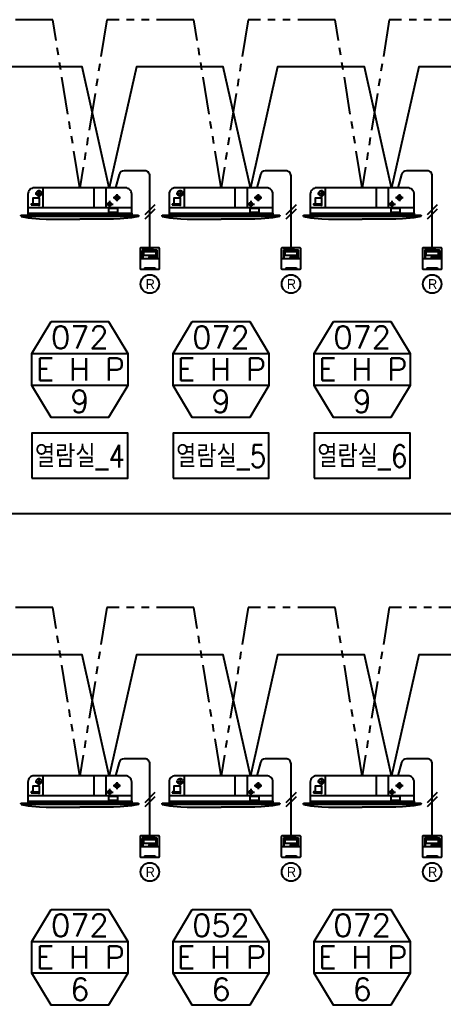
# Model space of a CAD drawing. Header units: millimetres. Extents: x -56261 to 196039, y 9480 to 100001.
# Drawn here: x -4797 to -1197, y 53463 to 61845 of the extents above; entities that cross this region are included whole.
import ezdxf
from ezdxf.enums import TextEntityAlignment as Align
from ezdxf.lldxf.tags import DXFTag

# ---------------------------------------------------------------- set-up
doc = ezdxf.new("R2010")
doc.units = ezdxf.units.MM
doc.linetypes.add('PHANTOM', pattern=[25, 20, -1, 1, -1, 1, -1])
doc.linetypes.add('PHANTOM2', pattern=[31.75, 15.875, -3.175, 3.175, -3.175, 3.175, -3.175])
for name, color, linetype in [('DVM_INDOOR', 7, 'Continuous'), ('DVM_INOUT_MARK', 2, 'Continuous'), ('DVM_INOUT_NAME', 7, 'Continuous'), ('DVM_REPORT', 7, 'Continuous'), ('SS-유선리모컨', 171, 'Continuous'), ('SS-전원선', 30, 'CENTER2'), ('SS-제어선', 61, 'PHANTOM'), ('SS-통신선', 181, 'CENTER2')]:
    doc.layers.add(name, color=color, linetype=linetype)
doc.styles.add('DVM_DEFAULT', font='romans.shx', dxfattribs={"bigfont": 'whgtxt.shx'})
doc.styles.add('삼성전자', font='')
doc.styles.get('삼성전자').set_extended_font_data('Gulim')
tags = doc.linetypes.add('CENTER2', pattern=[28.575, 19.05, -3.175, 3.175, -3.175]).pattern_tags.tags
tags[10:11] = [DXFTag(74, 4), DXFTag(75, 0), DXFTag(340, '0'), DXFTag(46, 1.0), DXFTag(50, 0.0), DXFTag(44, 0.0), DXFTag(45, 0.0)]
tags[8:9] = [DXFTag(74, 4), DXFTag(75, 0), DXFTag(340, '0'), DXFTag(46, 1.0), DXFTag(50, 0.0), DXFTag(44, 0.0), DXFTag(45, 0.0)]
tags[6:7] = [DXFTag(74, 4), DXFTag(75, 0), DXFTag(340, '0'), DXFTag(46, 1.0), DXFTag(50, 0.0), DXFTag(44, 0.0), DXFTag(45, 0.0)]
tags[4:5] = [DXFTag(74, 4), DXFTag(75, 0), DXFTag(340, '0'), DXFTag(46, 1.0), DXFTag(50, 0.0), DXFTag(44, 0.0), DXFTag(45, 0.0)]

# ---------------------------------------------------------------- blocks, each defined once
blk = doc.blocks.new('ID_C_G4_S_F')
at = {"layer": 'DVM_INDOOR', "color": 0}
for p, q in [((-361.7, -44.8), (-300.2, -44.8)), ((-329.7, -16.9), (-329.7, -73.9)), ((-295.2, -160.5), (-295.2, 0)), ((115.3, -158), (115.3, 0)), ((212.6, -160.5), (212.6, 0)), ((268.1, -79.1), (329.6, -79.1)), ((300.1, -51.2), (300.1, -108.2)), ((-393.1, -132.5), (-393, -137)), ((-393, -137), (-333.5, -137)), ((-380, -130.4), (-391, -130.4)), ((208.1, -132), (269.6, -132)), ((240.1, -104.1), (240.1, -161.1)), ((-474.9, -221.8), (475, -221.8)), ((-474, -230.5), (-474.9, -221.8)), ((472.5, -231.5), (-474, -230.5)), ((-474, -230.5), (-416.9, -242.3)), ((-419.3, -204), (-420.6, -221.8)), ((419.3, -160.5), (-419.3, -160.5)), ((472.5, -231.5), (417, -242.3)), ((419.4, -203.8), (420.8, -221.8)), ((475, -221.8), (472.5, -231.5)), ((-416.9, -242.3), (-324.5, -249.8)), ((-324.5, -249.8), (-271.9, -252.4)), ((-272, -253), (0, -253)), ((272.1, -253), (0, -253)), ((324.6, -249.8), (272.1, -253)), ((417, -242.3), (324.6, -249.8))]:
    blk.add_line(p, q, dxfattribs=at)
at = {"layer": 'DVM_INDOOR', "color": 0, "linetype": 'Continuous'}
blk.add_line((-474.9, -221.8), (-445, -221.8), dxfattribs=at)
at = {"layer": 'DVM_INDOOR', "color": 0}
for points in [[(-419.3, -204), (419.3, -204), (419.3, -50.2, 0.414214), (369.2, 0), (-369.2, 0, 0.414214), (-419.3, -50.2)], [(234.1, -168.4, -0.414214), (239.1, -163.4), (300.1, -163.4, -0.414214), (305.1, -168.4), (305.1, -194.4, -0.414214), (300.1, -199.4), (239.1, -199.4, -0.414214), (234.1, -194.4)]]:
    blk.add_lwpolyline(points, format="xyb", close=True, dxfattribs=at)
blk.add_lwpolyline([(-325.9, -130.2), (-325.9, -83.4), (-380, -83.4), (-380, -130.2), (-334.5, -130.2, -0.405543), (-333.7, -131), (-333.4, -139.5, 0.407705), (-332.6, -140.3), (-325.9, -140.2), (-325.9, -129.2)], format="xyb", dxfattribs=at)
for centre, radius in [((-329.7, -44.8), 21.5), ((300.1, -79.1), 18.1), ((240.1, -132), 13.9)]:
    blk.add_circle(centre, radius, dxfattribs=at)
blk.add_arc((-391, -132.5), 2.06, 90.00983, 180.58434, dxfattribs=at)
at = {"layer": 'DVM_INDOOR', "color": 0, "linetype": 'Continuous'}
blk.add_open_spline([(-272, -253), (-272, -253), (-272, -253), (-272, -252.9), (-271.9, -252.8), (-271.9, -252.5), (-271.9, -252.4)], degree=3, knots=[0, 0, 0, 0, 0.266908, 0.499916, 0.771855, 1, 1, 1, 1], dxfattribs=at)
blk = doc.blocks.new('A$C22D56F7C')
at = {"layer": 'SS-유선리모컨'}
h = blk.add_hatch(color=256, dxfattribs=at)
h.paths.add_polyline_path([(584, 134), (582, 135), (578, 124), (575, 135), (573, 134), (578, 119)])
h.paths.add_polyline_path([(607, 135), (601, 120), (603, 119), (607, 129), (610, 119), (612, 120)])
h.paths.add_polyline_path([(652, 133, 1), (662, 133, 1)])
h.paths.add_polyline_path([(654, 132), (657, 132), (657, 134), (654, 134, -5.760339)], flags=16)
h.paths.add_polyline_path([(673, 129), (672, 127, -3.320634), (666, 127), (665, 129, 3.320634)])
for p, q in [((413, 105), (745, 105)), ((575, 135), (573, 134)), ((578, 119), (573, 134)), ((578, 124), (575, 135)), ((578, 124), (582, 135)), ((578, 119), (584, 134)), ((582, 135), (584, 134)), ((607, 135), (601, 120)), ((603, 119), (601, 120)), ((607, 129), (603, 119)), ((607, 135), (612, 120)), ((607, 129), (610, 119)), ((610, 119), (612, 120)), ((657, 134), (654, 134)), ((657, 132), (654, 132)), ((657, 134), (657, 132)), ((666, 127), (665, 129)), ((672, 127), (673, 129)), ((489, -54), (670, -54)), ((489, -54), (489, -76)), ((670, -54), (670, -76))]:
    blk.add_line(p, q, dxfattribs=at)
for points in [[(428, -76), (730, -76, 0.414214), (745, -61), (745, 271, 0.414214), (730, 286), (428, 286, 0.414214), (413, 271), (413, -61, 0.414214)], [(482, 223), (677, 223, -0.414214), (680, 220), (680, 160, -0.414214), (677, 157), (482, 157, -0.414214), (479, 160), (479, 220, -0.414214)]]:
    blk.add_lwpolyline(points, format="xyb", close=True, dxfattribs=at)
for points in [[(706, 105), (706, 238, 0.414214), (697, 247), (461, 247, 0.414214), (452, 238), (452, 105)], [(700, 105), (700, 235, 0.414214), (694, 241), (465, 241, 0.414214), (458, 235), (458, 105)]]:
    blk.add_lwpolyline(points, format="xyb", dxfattribs=at)
blk.add_lwpolyline([(458, 105), (535, 105), (535, 99), (458, 99)], close=True, dxfattribs=at)
for centre, radius in [((462, 284), 1.99), ((463, 280), 1.99), ((464, 275), 1.99), ((466, 271), 1.99), ((469, 267), 1.99), ((472, 263), 1.99), ((473, 284), 1.99), ((474, 279), 1.99), ((476, 260), 1.99), ((477, 275), 1.99), ((480, 272), 1.99), ((480, 258), 1.99), ((484, 269), 1.99), ((485, 284), 1.99), ((485, 256), 1.99), ((486, 280), 1.99), ((488, 267), 1.99), ((490, 278), 1.99), ((490, 256), 1.99), ((493, 266), 1.99), ((494, 256), 1.99), ((495, 278), 1.99), ((498, 281), 1.99), ((498, 267), 1.99), ((500, 257), 1.99), ((501, 284), 1.99), ((502, 269), 1.99), ((504, 259), 1.99), ((506, 271), 1.99), ((509, 275), 1.99), ((509, 261), 1.99), ((511, 279), 1.99), ((512, 284), 1.99), ((513, 264), 1.99), ((517, 267), 1.99), ((519, 271), 1.99), ((521, 275), 1.99), ((523, 284), 1.99), ((523, 280), 1.99), ((578, 127), 11.5), ((607, 127), 11.5), ((634, 127), 3.99), ((664, 127), 17.7), ((657, 133), 5.24)]:
    blk.add_circle(centre, radius, dxfattribs=at)
at = {"layer": 'SS-유선리모컨', "color": 6}
blk.add_circle((579, -327), 157, dxfattribs=at)
at = {"layer": 'SS-유선리모컨'}
for centre, radius, start, end in [((579, -777), 1030, 83.3258, 96.5582), ((657, 133), 3.13, 199.6969, 160.3031), ((669, 122), 7.88, 123.5191, 56.4809), ((669, 122), 5.77, 123.5191, 56.4809)]:
    blk.add_arc(centre, radius, start, end, dxfattribs=at)
at = {"layer": 'SS-통신선', "color": 1, "linetype": 'ByBlock'}
for p, q in [((664, 1017), (494, 847)), ((664, 944), (494, 774))]:
    blk.add_line(p, q, dxfattribs=at)
at = {"layer": 'SS-통신선', "ltscale": 20}
blk.add_lwpolyline([(579, 286), (579, 1505, 0.414214), (494, 1591), (143, 1591, 0.339454), (60, 1527), (0, 1302)], format="xyb", dxfattribs=at)
at = {"layer": 'SS-유선리모컨', "color": 6, "linetype": 'ByBlock', "style": '삼성전자'}
blk.add_text('R', height=165, dxfattribs=at).set_placement((587, -327), align=Align.MIDDLE_CENTER)

msp = doc.modelspace()

# ---------------------------------------------------------------- linework, layer by layer
at = {"layer": 'DVM_INOUT_MARK', "color": 2}
for p, q in [((-4693.9, 59007), (-3878.4, 59007)), ((-3493.9, 59007), (-2678.4, 59007)), ((-2293.9, 59007), (-1478.4, 59007)), ((-3878.4, 58735.2), (-4693.9, 58735.2)), ((-2678.4, 58735.2), (-3493.9, 58735.2)), ((-1478.4, 58735.2), (-2293.9, 58735.2)), ((-4693.9, 54007), (-3878.4, 54007)), ((-3493.9, 54007), (-2678.4, 54007)), ((-2293.9, 54007), (-1478.4, 54007)), ((-3878.4, 53735.2), (-4693.9, 53735.2)), ((-2678.4, 53735.2), (-3493.9, 53735.2)), ((-1478.4, 53735.2), (-2293.9, 53735.2))]:
    msp.add_line(p, q, dxfattribs=at)
for points in [[(-4530.8, 59278.9), (-4041.5, 59278.9), (-3878.4, 59007), (-3878.4, 58735.2), (-4041.5, 58463.4), (-4530.8, 58463.4), (-4693.9, 58735.2), (-4693.9, 59007), (-4530.8, 59278.9)], [(-3330.8, 59278.9), (-2841.5, 59278.9), (-2678.4, 59007), (-2678.4, 58735.2), (-2841.5, 58463.4), (-3330.8, 58463.4), (-3493.9, 58735.2), (-3493.9, 59007), (-3330.8, 59278.9)], [(-2130.8, 59278.9), (-1641.5, 59278.9), (-1478.4, 59007), (-1478.4, 58735.2), (-1641.5, 58463.4), (-2130.8, 58463.4), (-2293.9, 58735.2), (-2293.9, 59007), (-2130.8, 59278.9)], [(-4530.8, 54278.9), (-4041.5, 54278.9), (-3878.4, 54007), (-3878.4, 53735.2), (-4041.5, 53463.4), (-4530.8, 53463.4), (-4693.9, 53735.2), (-4693.9, 54007), (-4530.8, 54278.9)], [(-3330.8, 54278.9), (-2841.5, 54278.9), (-2678.4, 54007), (-2678.4, 53735.2), (-2841.5, 53463.4), (-3330.8, 53463.4), (-3493.9, 53735.2), (-3493.9, 54007), (-3330.8, 54278.9)], [(-2130.8, 54278.9), (-1641.5, 54278.9), (-1478.4, 54007), (-1478.4, 53735.2), (-1641.5, 53463.4), (-2130.8, 53463.4), (-2293.9, 53735.2), (-2293.9, 54007), (-2130.8, 54278.9)]]:
    msp.add_lwpolyline(points, dxfattribs=at)
at = {"layer": 'DVM_INOUT_NAME'}
for points in [[(-4693.9, 57946.9), (-3878.4, 57946.9), (-3878.4, 58327.5), (-4693.9, 58327.5)], [(-3493.9, 57946.9), (-2678.4, 57946.9), (-2678.4, 58327.5), (-3493.9, 58327.5)], [(-2293.9, 57946.9), (-1478.4, 57946.9), (-1478.4, 58327.5), (-2293.9, 58327.5)]]:
    msp.add_lwpolyline(points, close=True, dxfattribs=at)
at = {"layer": 'DVM_REPORT', "color": 7}
msp.add_line((-11761.1, 57646.9), (13362.6, 57646.9), dxfattribs=at)
at = {"layer": 'SS-전원선', "ltscale": 20}
for points in [[(2303.8, 61444.9), (994.3, 61444.9), (763.8, 60414.9), (533.3, 61444.9), (-205.7, 61444.9), (-436.2, 60414.9), (-666.7, 61444.9), (-1405.7, 61444.9), (-1636.2, 60414.9), (-1866.7, 61444.9), (-2605.7, 61444.9), (-2836.2, 60414.9), (-3066.7, 61444.9), (-3805.7, 61444.9), (-4036.2, 60414.9), (-4266.7, 61444.9), (-5005.7, 61444.9), (-5236.2, 60414.9), (-5466.7, 61444.9), (-6205.7, 61444.9), (-6436.2, 60414.9), (-6666.7, 61444.9), (-7405.7, 61444.9), (-7636.2, 60414.9)], [(2303.8, 56444.9), (994.3, 56444.9), (763.8, 55414.9), (533.3, 56444.9), (-205.7, 56444.9), (-436.2, 55414.9), (-666.7, 56444.9), (-1405.7, 56444.9), (-1636.2, 55414.9), (-1866.7, 56444.9), (-2605.7, 56444.9), (-2836.2, 55414.9), (-3066.7, 56444.9), (-3805.7, 56444.9), (-4036.2, 55414.9), (-4266.7, 56444.9), (-5005.7, 56444.9), (-5236.2, 55414.9), (-5466.7, 56444.9), (-6205.7, 56444.9), (-6436.2, 55414.9), (-6666.7, 56444.9), (-7405.7, 56444.9), (-7636.2, 55414.9)]]:
    msp.add_lwpolyline(points, dxfattribs=at)
at = {"layer": 'SS-제어선', "linetype": 'PHANTOM2', "ltscale": 20}
for points in [[(1813.8, 61844.9), (744.3, 61844.9), (513.8, 60414.9), (283.3, 61844.9), (-455.7, 61844.9), (-686.2, 60414.9), (-916.7, 61844.9), (-1655.7, 61844.9), (-1886.2, 60414.9), (-2116.7, 61844.9), (-2855.7, 61844.9), (-3086.2, 60414.9), (-3316.7, 61844.9), (-4055.7, 61844.9), (-4286.2, 60414.9), (-4516.7, 61844.9), (-5255.7, 61844.9), (-5486.2, 60414.9), (-5716.7, 61844.9), (-6455.7, 61844.9), (-6686.2, 60414.9), (-6916.7, 61844.9), (-7655.7, 61844.9), (-7886.2, 60414.9)], [(1813.8, 56844.9), (744.3, 56844.9), (513.8, 55414.9), (283.3, 56844.9), (-455.7, 56844.9), (-686.2, 55414.9), (-916.7, 56844.9), (-1655.7, 56844.9), (-1886.2, 55414.9), (-2116.7, 56844.9), (-2855.7, 56844.9), (-3086.2, 55414.9), (-3316.7, 56844.9), (-4055.7, 56844.9), (-4286.2, 55414.9), (-4516.7, 56844.9), (-5255.7, 56844.9), (-5486.2, 55414.9), (-5716.7, 56844.9), (-6455.7, 56844.9), (-6686.2, 55414.9), (-6916.7, 56844.9), (-7655.7, 56844.9), (-7886.2, 55414.9)]]:
    msp.add_lwpolyline(points, dxfattribs=at)

# ---------------------------------------------------------------- block references
at = {"layer": 'DVM_REPORT', "color": 4, "xscale": 1.052751036882979, "yscale": 1.052751036882979, "zscale": 1.052751036882979}
for p in [(-4286.2, 60414.9), (-3086.2, 60414.9), (-1886.2, 60414.9)]:
    msp.add_blockref('ID_C_G4_S_F', p, dxfattribs=at)
at = {"layer": 'DVM_REPORT', "color": 3, "xscale": 1.052751036882979, "yscale": 1.052751036882979, "zscale": 1.052751036882979}
for p in [(-4286.2, 55414.9), (-3086.2, 55414.9), (-1886.2, 55414.9)]:
    msp.add_blockref('ID_C_G4_S_F', p, dxfattribs=at)
at = {"layer": 'SS-통신선', "xscale": 0.5019428514109086, "yscale": 0.5019428514109086, "zscale": 0.5019428514109086}
for p in [(-3981.9, 59761.2), (-2781.9, 59761.2), (-1581.9, 59761.2), (-3981.9, 54761.2), (-2781.9, 54761.2), (-1581.9, 54761.2)]:
    msp.add_blockref('A$C22D56F7C', p, dxfattribs=at)

# ---------------------------------------------------------------- texts
at = {"layer": 'DVM_INOUT_MARK', "color": 2, "style": 'DVM_DEFAULT'}
for s, height, p in [('072', 190.29, (-4286.2, 59143)), ('072', 190.29, (-3086.2, 59143)), ('072', 190.29, (-1886.2, 59143)), ('9', 190.3, (-4286.2, 58599.3)), ('9', 190.3, (-3086.2, 58599.3)), ('9', 190.3, (-1886.2, 58599.3)), ('072', 190.29, (-4286.2, 54143)), ('052', 190.29, (-3086.2, 54143)), ('072', 190.29, (-1886.2, 54143)), ('6', 190.3, (-4286.2, 53599.3)), ('6', 190.3, (-3086.2, 53599.3)), ('6', 190.3, (-1886.2, 53599.3))]:
    msp.add_text(s, height=height, dxfattribs=at).set_placement(p, align=Align.MIDDLE_CENTER)
at = {"layer": 'DVM_INOUT_MARK', "color": 2, "style": 'DVM_DEFAULT', "width": 0.967867}
for p, p2 in [((-4659.2, 58776.1), (-3903.8, 58776.1)), ((-3459.2, 58776.1), (-2703.8, 58776.1)), ((-2259.2, 58776.1), (-1503.8, 58776.1)), ((-4659.2, 53776.1), (-3903.8, 53776.1)), ((-3459.2, 53776.1), (-2703.8, 53776.1)), ((-2259.2, 53776.1), (-1503.8, 53776.1))]:
    msp.add_text('E H P', height=190.29, dxfattribs=at).set_placement(p, p2, align=Align.FIT)
at = {"layer": 'DVM_INOUT_NAME', "style": 'DVM_DEFAULT'}
for s, width, p, p2 in [('열람실_4', 0.684703, (-4668, 58038), (-3902.6, 58038)), ('열람실_5', 0.690298, (-3468, 58038), (-2702.6, 58038)), ('열람실_6', 0.690298, (-2268, 58038), (-1502.6, 58038))]:
    msp.add_text(s, height=190.29, dxfattribs=dict(at, width=width)).set_placement(p, p2, align=Align.FIT)

doc.saveas('drawing.dxf')
